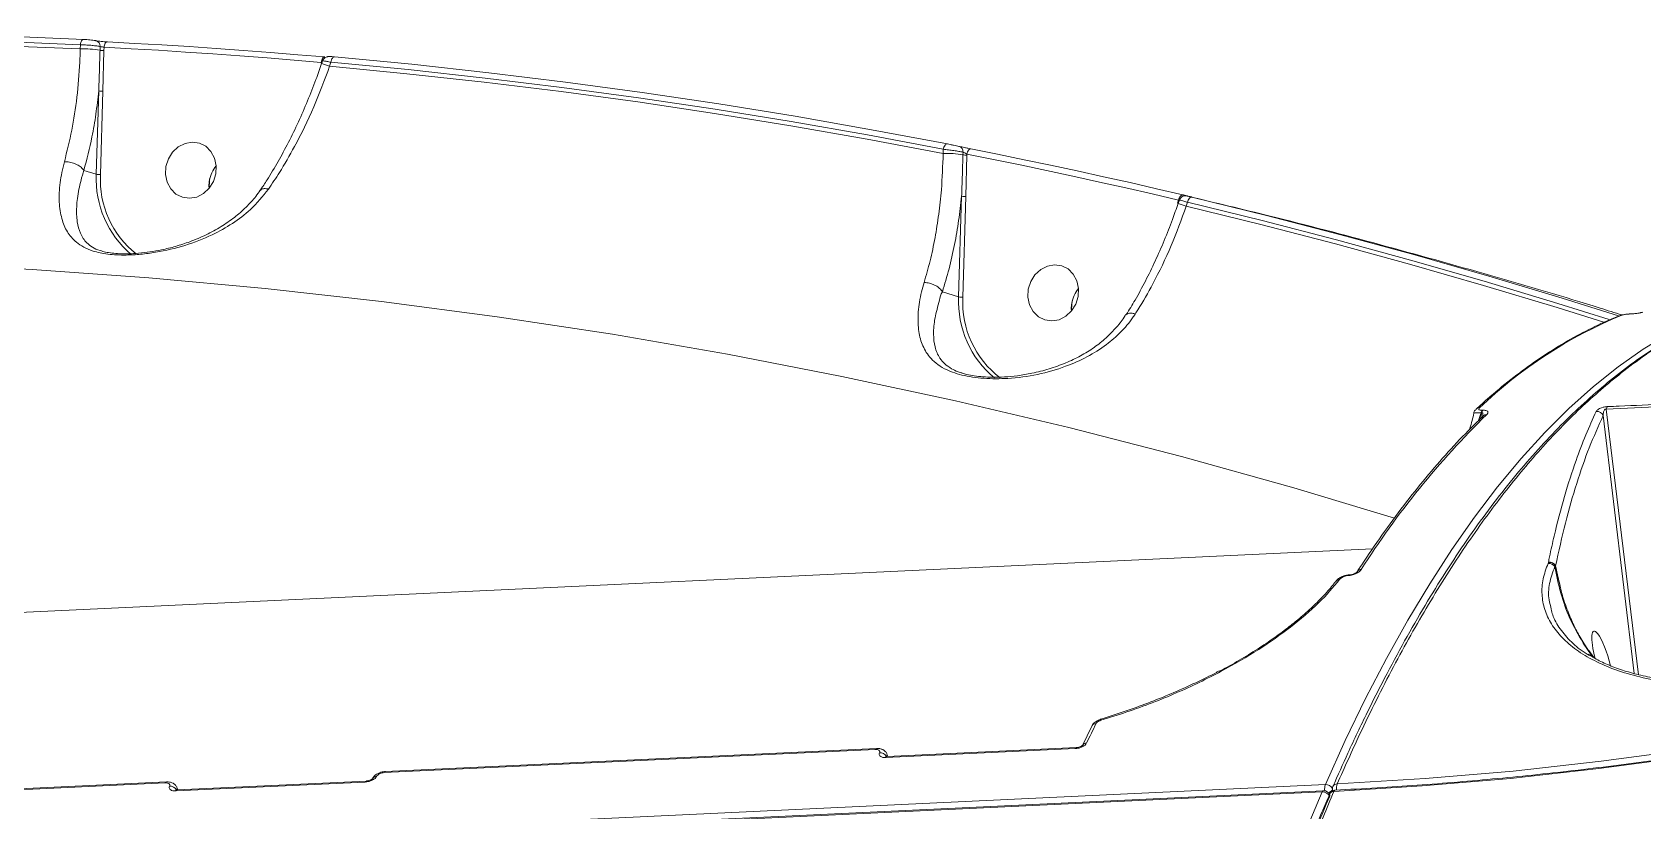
# Model space of a CAD drawing. Header units: millimetres. Extents: x -7151 to 6134, y -5040 to 5562.
# Drawn here: x -2003.1 to -1747.8, y 557.9 to 681.3 of the extents above; entities that cross this region are included whole.
import ezdxf

# ---------------------------------------------------------------- set-up
doc = ezdxf.new("R2010")
doc.units = ezdxf.units.MM
doc.layers.add('DIKOM_ОБЪЕКТ', color=7, linetype='Continuous')

msp = doc.modelspace()

# ---------------------------------------------------------------- linework, layer by layer
at = {"layer": 'DIKOM_ОБЪЕКТ', "color": 7, "linetype": 'Continuous', "lineweight": 15}
for p, q in [((-1995.505, 678.678), (-1995.485, 679.333)), ((-1992.372, 678.476), (-1992.354, 679.059)), ((-1991.745, 678.436), (-1991.9, 671.986)), ((-1991.73, 678.941), (-1991.745, 678.436)), ((-1957.094, 676.779), (-1957.229, 676.377)), ((-1957.336, 676.424), (-1957.293, 676.553)), ((-1957.229, 676.377), (-1957.228, 676.376)), ((-1955.755, 676.577), (-1955.969, 675.937)), ((-1992.966, 658.815), (-1992.57, 672.037)), ((-1991.9, 671.986), (-1992.296, 658.763)), ((-1858.7, 662.106), (-1858.68, 662.773)), ((-1855.567, 661.904), (-1855.555, 662.308)), ((-1854.94, 661.864), (-1855.099, 655.289)), ((-1854.937, 661.998), (-1854.94, 661.864)), ((-1994.924, 659.438), (-1992.966, 658.815)), ((-1975.03, 657.832), (-1975.093, 656.573)), ((-1856.246, 639.374), (-1855.769, 655.341)), ((-1855.099, 655.289), (-1855.577, 639.322)), ((-1821.536, 654.233), (-1821.374, 654.717)), ((-1821.244, 654.74), (-1821.429, 654.185)), ((-1821.429, 654.185), (-1821.428, 654.184)), ((-1819.96, 654.374), (-1820.17, 653.746)), ((-1858.828, 640.195), (-1856.246, 639.374)), ((-1838.311, 638.391), (-1838.374, 637.132)), ((-1749.726, 636.685), (-1749.763, 636.677)), ((-1749.732, 636.678), (-1749.763, 636.677)), ((-1773.427, 621.031), (-1773.812, 619.784)), ((-1773.508, 620.081), (-1773.313, 621.037)), ((-1773.313, 621.037), (-1773.427, 621.031)), ((-1773.264, 621.405), (-1773.15, 621.41)), ((-1749.134, 579.687), (-1754.068, 620.564)), ((-1743.513, 622.082), (-1753.565, 621.578)), ((-1753.565, 621.578), (-1748.486, 579.502)), ((-1790.627, 599.432), (-2118.216, 584.025)), ((-1794.392, 595.22), (-1794.474, 595.216)), ((-1794.247, 595.327), (-1794.328, 595.323)), ((-1762.799, 597.142), (-1762.752, 597.297)), ((-1762.752, 597.297), (-1762.748, 597.318)), ((-1761.602, 596.686), (-1761.738, 596.623)), ((-1761.605, 596.712), (-1761.602, 596.686)), ((-1761.605, 596.712), (-1760.849, 593.287)), ((-1796.494, 594.251), (-1796.469, 594.287)), ((-1756.564, 583.484), (-1757.244, 584.516)), ((-1756.394, 583.36), (-1757.06, 584.392)), ((-1755.682, 582.286), (-1756.564, 583.484)), ((-1755.543, 582.199), (-1756.363, 583.359)), ((-1814.89, 580.046), (-1814.87, 580.062)), ((-1835.134, 571.363), (-1836.628, 568.274)), ((-1869.455, 567.642), (-1947.311, 563.98)), ((-1869.277, 567.808), (-1947.134, 564.146)), ((-1837.753, 567.775), (-1867.771, 566.363)), ((-1837.574, 567.944), (-1867.591, 566.532)), ((-1867.494, 566.537), (-1867.57, 566.8)), ((-2252.117, 540.743), (-1798.11, 562.095)), ((-1982.018, 562.348), (-2059.875, 558.686)), ((-1981.841, 562.514), (-2059.698, 558.852)), ((-1950.317, 562.481), (-1980.334, 561.069)), ((-1950.138, 562.65), (-1980.155, 561.238)), ((-1798.621, 560.923), (-2252.627, 539.57)), ((-1798.432, 561.113), (-2252.439, 539.761)), ((-1980.057, 561.243), (-1980.134, 561.506)), ((-1797.435, 560.581), (-1797.427, 560.601))]:
    msp.add_line(p, q, dxfattribs=at)
at = {"layer": 'DIKOM_ОБЪЕКТ', "color": 7, "linetype": 'Continuous', "lineweight": 15, "flags": 128}
for points in [[(-2094.013, 678.474), (-2081.671, 679.045), (-2069.335, 679.459), (-2057.004, 679.718), (-2044.682, 679.822), (-2032.369, 679.769), (-2020.067, 679.561), (-2007.779, 679.197), (-1995.505, 678.678)], [(-1995.485, 679.333), (-2007.734, 679.851), (-2019.998, 680.214), (-2032.274, 680.422), (-2044.561, 680.475), (-2056.858, 680.373), (-2069.163, 680.116), (-2081.475, 679.704), (-2093.791, 679.138)], [(-2093.344, 679.99), (-2081.017, 680.557), (-2068.695, 680.969), (-2056.38, 681.227), (-2044.073, 681.329), (-2031.775, 681.275), (-2019.489, 681.067), (-2007.216, 680.704), (-1994.956, 680.185)], [(-1995.485, 679.333), (-1995.458, 679.518), (-1995.415, 679.692), (-1995.358, 679.847), (-1995.291, 679.979), (-1995.214, 680.081), (-1995.13, 680.151), (-1995.043, 680.187), (-1994.956, 680.185)], [(-1991.73, 678.941), (-1991.702, 679.127), (-1991.659, 679.301), (-1991.601, 679.457), (-1991.533, 679.588), (-1991.455, 679.691), (-1991.371, 679.76), (-1991.283, 679.795), (-1991.197, 679.793)], [(-1991.197, 679.793), (-1986.88, 679.561), (-1982.566, 679.311), (-1978.254, 679.041), (-1973.945, 678.752), (-1969.637, 678.443), (-1965.333, 678.115), (-1961.03, 677.769), (-1956.73, 677.403)], [(-1957.293, 676.553), (-1961.589, 676.918), (-1965.888, 677.265), (-1970.189, 677.592), (-1974.493, 677.9), (-1978.799, 678.189), (-1983.107, 678.459), (-1987.418, 678.71), (-1991.73, 678.941)], [(-1957.293, 676.553), (-1957.259, 676.738), (-1957.211, 676.912), (-1957.149, 677.068), (-1957.075, 677.199), (-1956.994, 677.301), (-1956.907, 677.371), (-1956.818, 677.405), (-1956.73, 677.403)], [(-1955.755, 676.577), (-1955.721, 676.762), (-1955.673, 676.935), (-1955.611, 677.09), (-1955.538, 677.221), (-1955.456, 677.323), (-1955.37, 677.393), (-1955.281, 677.428), (-1955.194, 677.427)], [(-1955.194, 677.427), (-1942.957, 676.245), (-1930.744, 674.906), (-1918.556, 673.412), (-1906.394, 671.762), (-1894.259, 669.957), (-1882.154, 667.997), (-1870.08, 665.882), (-1858.038, 663.612)], [(-1957.336, 676.424), (-1957.266, 676.4), (-1957.225, 676.386)], [(-1955.969, 675.937), (-1943.718, 674.755), (-1931.491, 673.415), (-1919.288, 671.92), (-1907.112, 670.269), (-1894.963, 668.461), (-1882.844, 666.498), (-1870.756, 664.379), (-1858.7, 662.106)], [(-1858.68, 662.773), (-1870.712, 665.041), (-1882.776, 667.154), (-1894.871, 669.113), (-1906.996, 670.916), (-1919.148, 672.565), (-1931.326, 674.058), (-1943.53, 675.395), (-1955.755, 676.577)], [(-1974.017, 658.899), (-1973.954, 660.167), (-1974.216, 661.378), (-1974.783, 662.433), (-1975.608, 663.248), (-1976.624, 663.756), (-1977.749, 663.916), (-1978.892, 663.715), (-1979.96, 663.169), (-1980.867, 662.323), (-1981.539, 661.246), (-1981.922, 660.023), (-1981.984, 658.756), (-1981.722, 657.545), (-1981.155, 656.49), (-1980.33, 655.675), (-1979.314, 655.167), (-1978.189, 655.007), (-1977.046, 655.208), (-1975.978, 655.753), (-1975.071, 656.599), (-1974.4, 657.677), (-1974.017, 658.899)], [(-1858.68, 662.773), (-1858.631, 662.956), (-1858.568, 663.127), (-1858.492, 663.28), (-1858.407, 663.409), (-1858.315, 663.51), (-1858.222, 663.579), (-1858.128, 663.614), (-1858.038, 663.612)], [(-1854.937, 661.998), (-1854.887, 662.181), (-1854.823, 662.353), (-1854.746, 662.506), (-1854.661, 662.636), (-1854.568, 662.736), (-1854.474, 662.805), (-1854.38, 662.838), (-1854.29, 662.836)], [(-1821.374, 654.717), (-1825.553, 655.693), (-1829.738, 656.65), (-1833.926, 657.589), (-1838.12, 658.509), (-1842.317, 659.409), (-1846.519, 660.291), (-1850.726, 661.154), (-1854.937, 661.998)], [(-1854.29, 662.836), (-1850.075, 661.991), (-1845.865, 661.128), (-1841.66, 660.245), (-1837.459, 659.344), (-1833.262, 658.423), (-1829.07, 657.484), (-1824.883, 656.526), (-1820.7, 655.549)], [(-1821.536, 654.233), (-1821.466, 654.209), (-1821.426, 654.195)], [(-1821.374, 654.717), (-1821.319, 654.899), (-1821.25, 655.069), (-1821.169, 655.222), (-1821.079, 655.35), (-1820.983, 655.45), (-1820.886, 655.518), (-1820.79, 655.551), (-1820.7, 655.549)], [(-1820.17, 653.746), (-1808.324, 650.836), (-1796.518, 647.773), (-1784.754, 644.559), (-1773.035, 641.194), (-1761.36, 637.679), (-1753.974, 635.369)], [(-1819.96, 654.374), (-1819.905, 654.555), (-1819.835, 654.725), (-1819.754, 654.877), (-1819.664, 655.005), (-1819.569, 655.105), (-1819.472, 655.173), (-1819.376, 655.207), (-1819.286, 655.206)], [(-1753.139, 635.797), (-1761.27, 638.341), (-1772.921, 641.849), (-1784.617, 645.206), (-1796.357, 648.413), (-1808.138, 651.469), (-1819.96, 654.374)], [(-1819.286, 655.206), (-1807.454, 652.298), (-1795.663, 649.24), (-1783.914, 646.03), (-1772.208, 642.67), (-1760.547, 639.16), (-1751.623, 636.363)], [(-1509.353, 649.274), (-1522.183, 641.896), (-1535.154, 634.812), (-1548.258, 628.027), (-1561.487, 621.545), (-1574.831, 615.369), (-1588.281, 609.506), (-1601.83, 603.957), (-1615.468, 598.727), (-1629.186, 593.819), (-1642.975, 589.237), (-1656.826, 584.983), (-1670.73, 581.06), (-1684.679, 577.472), (-1698.661, 574.219), (-1712.67, 571.304), (-1726.695, 568.73), (-1740.727, 566.497), (-1754.758, 564.608), (-1768.777, 563.063), (-1782.776, 561.864), (-1796.745, 561.012)], [(-1796.235, 562.184), (-1782.307, 563.034), (-1768.351, 564.23), (-1754.374, 565.77), (-1740.385, 567.653), (-1726.395, 569.879), (-1712.412, 572.446), (-1698.446, 575.352), (-1684.505, 578.595), (-1670.599, 582.173), (-1656.736, 586.084), (-1642.927, 590.325), (-1629.179, 594.893), (-1615.502, 599.786), (-1601.906, 605), (-1588.398, 610.532), (-1574.987, 616.378), (-1561.684, 622.535), (-1548.495, 628.998), (-1535.43, 635.763), (-1522.498, 642.825), (-1509.707, 650.181)], [(-1787.172, 604.324), (-1803.12, 609.105), (-1820.89, 614.063), (-1838.761, 618.663), (-1856.726, 622.903), (-1874.779, 626.781), (-1892.915, 630.297), (-1911.129, 633.449), (-1929.413, 636.237), (-1947.763, 638.659), (-1966.173, 640.714), (-1984.636, 642.403), (-2003.147, 643.724), (-2021.7, 644.676), (-2033.894, 645.102)], [(-1837.297, 639.458), (-1837.235, 640.726), (-1837.498, 641.937), (-1838.064, 642.992), (-1838.889, 643.807), (-1839.905, 644.315), (-1841.03, 644.474), (-1842.173, 644.274), (-1843.241, 643.728), (-1844.148, 642.882), (-1844.82, 641.805), (-1845.202, 640.582), (-1845.265, 639.315), (-1845.003, 638.104), (-1844.436, 637.049), (-1843.611, 636.234), (-1842.595, 635.726), (-1841.47, 635.566), (-1840.327, 635.767), (-1839.259, 636.312), (-1838.353, 637.158), (-1837.68, 638.236), (-1837.297, 639.458)], [(-1798.11, 562.095), (-1794.957, 569.054), (-1791.724, 575.72), (-1788.413, 582.088), (-1785.028, 588.151), (-1781.57, 593.906), (-1778.044, 599.347), (-1774.451, 604.469), (-1770.796, 609.269), (-1767.081, 613.742), (-1763.309, 617.884), (-1759.483, 621.692), (-1755.608, 625.164), (-1751.684, 628.294), (-1747.717, 631.083), (-1743.71, 633.526), (-1739.666, 635.621), (-1738.944, 635.957)], [(-1751.376, 636.427), (-1751.269, 636.461), (-1751.097, 636.487)], [(-1748.055, 636.893), (-1747.964, 636.922), (-1747.783, 636.95)], [(-1794.333, 595.322), (-1794.384, 595.306), (-1794.474, 595.216)], [(-1794.244, 595.327), (-1794.302, 595.31), (-1794.392, 595.22)], [(-1757.244, 584.516), (-1757.098, 584.415), (-1757.07, 584.375)], [(-1833.772, 572.383), (-1833.771, 572.386), (-1833.768, 572.388)], [(-1837.572, 567.944), (-1837.574, 567.944), (-1837.638, 567.923), (-1837.699, 567.866), (-1837.753, 567.775)], [(-1950.135, 562.65), (-1950.138, 562.65), (-1950.202, 562.629), (-1950.263, 562.572), (-1950.317, 562.481)], [(-1843.471, 335.503), (-1842.755, 347.171), (-1841.918, 358.733), (-1840.961, 370.179), (-1839.886, 381.5), (-1838.692, 392.686), (-1837.382, 403.728), (-1835.955, 414.615), (-1834.414, 425.341), (-1832.758, 435.894), (-1830.992, 446.266), (-1829.114, 456.449), (-1827.127, 466.434), (-1825.033, 476.212), (-1822.834, 485.776), (-1820.53, 495.117), (-1818.126, 504.227), (-1815.621, 513.099), (-1813.018, 521.725), (-1810.32, 530.098), (-1807.529, 538.211), (-1804.647, 546.057), (-1801.677, 553.63), (-1798.621, 560.923)], [(-1798.432, 561.113), (-1798.44, 561.112), (-1798.505, 561.086), (-1798.567, 561.022), (-1798.621, 560.923)], [(-1796.745, 561.012), (-1796.691, 561.111), (-1796.63, 561.175), (-1796.565, 561.201), (-1796.558, 561.202)]]:
    msp.add_lwpolyline(points, dxfattribs=at)
at = {"layer": 'DIKOM_ОБЪЕКТ', "color": 7, "linetype": 'Continuous', "lineweight": 15}
for centre, radius, start, end in [((-1993.19, 679.158), 0.841, 353.20063, 82.26344), ((-1994.821, 664.888), 13.807, 79.78387, 92.8398), ((-1991.882, 681.194), 2.762, 259.78841, 272.84177), ((-1944.307, 711.437), 37.367, 249.7701, 251.81424), ((-1992.048, 674.432), 2.451, 257.69096, 273.44692), ((-1858.016, 648.316), 13.807, 79.78229, 92.84033), ((-1856.404, 662.407), 0.854, 353.33768, 73.70914), ((-1855.077, 664.621), 2.761, 259.78598, 272.84421), ((-1977.245, 658.087), 15.737, 177.3482, 229.61388), ((-1992.443, 661.213), 2.454, 257.69854, 273.43934), ((-1970.096, 656.958), 5.012, 140.31548, 184.40763), ((-1970.12, 656.972), 4.985, 140.26403, 170.06548), ((-1977.407, 657.914), 14.913, 176.73555, 231.86892), ((-1855.246, 657.738), 2.453, 257.69743, 273.44046), ((-1808.123, 690.341), 38.527, 249.79691, 251.77877), ((-1840.555, 638.641), 15.709, 177.32304, 230.47108), ((-1855.724, 641.771), 2.453, 257.69647, 273.44141), ((-1840.715, 638.467), 14.886, 176.707, 233.11256), ((-1833.331, 637.503), 5.057, 140.52764, 184.2093), ((-1833.297, 637.483), 5.096, 140.59798, 169.73153), ((-1723.152, 568.834), 73.198, 112.44363, 133.623), ((-1676.714, 522.839), 136.981, 134.38599, 147.63162), ((-1773.62, 620.979), 0.843, 92.13571, 132.69767), ((-1772.697, 620.936), 0.736, 140.41771, 172.5357), ((-1772.586, 620.943), 0.733, 140.33635, 172.61705), ((-1772.499, 619.888), 0.844, 92.14446, 133.33936), ((-1755.041, 620.195), 1.041, 20.81091, 96.04452), ((-1752.822, 621.466), 0.751, 136.23156, 171.41214), ((-1792.402, 595.38), 0.793, 90.69948, 146.54198), ((-1762.682, 596.037), 1.111, 31.85234, 96.05221), ((-1762.562, 596.267), 1.047, 23.54862, 100.41716), ((-1762.567, 596.278), 1.056, 24.3242, 99.83814), ((-1795.878, 593.813), 0.757, 89.16435, 141.26522), ((-1803.748, 586.551), 0.494, 76.51795, 129.08366), ((-1814.75, 579.833), 0.258, 54.50082, 117.66613), ((-1833.939, 572.221), 0.239, 11.68838, 44.24107), ((-1594.084, 453.564), 267.862, 153.81581, 154.54886), ((-1834.459, 570.99), 0.771, 89.93342, 151.05597), ((-1869.221, 567.57), 0.245, 104.29751, 162.98374), ((-1868.736, 565.929), 1.204, 30.39231, 92.18748), ((-1835.953, 567.907), 0.769, 89.82979, 151.47652), ((-1867.536, 566.294), 0.245, 103.13316, 163.51533), ((-1981.785, 562.277), 0.244, 104.29685, 163.14186), ((-1981.299, 560.637), 1.202, 30.34698, 92.21157), ((-1948.517, 562.614), 0.768, 89.79904, 151.62831), ((-1947.08, 563.91), 0.242, 102.91722, 163.22339), ((-1796.073, 561.395), 2.154, 161.03927, 187.92426), ((-1798.052, 560.889), 1.207, 28.86075, 92.7569), ((-1796, 561.372), 1, 156.3421, 196.17488), ((-1796.253, 561.445), 0.739, 88.59904, 154.6354), ((-1794.216, 561.492), 2.134, 161.06675, 187.48209), ((-1980.099, 561), 0.245, 103.13316, 163.51533), ((-1435.085, 404.872), 394.233, 156.80299, 162.85543), ((-1798.553, 559.743), 1.182, 20.56941, 93.26509), ((-1798.385, 560.114), 1, 16.1749, 92.69268), ((-1798.011, 562.042), 1.302, 286.08723, 321.63377), ((-1797.744, 560.305), 0.331, 333.70586, 15.37223), ((-1796.509, 560.203), 1, 107.07244, 156.57321), ((-1796.763, 560.271), 0.741, 88.60854, 153.58982), ((-1796.509, 560.203), 1, 92.78769, 107.07244)]:
    msp.add_arc(centre, radius, start, end, dxfattribs=at)
for start_param, end_param in [(2.6487162, 4.6201523), (1.2720756, 2.6487162)]:
    msp.add_ellipse((-1754.228, 581.954), major_axis=(1.327, -4.436), ratio=0.2203249, start_param=start_param, end_param=end_param, dxfattribs=at)
for points, knots in [([(-1992.354, 679.059), (-1992.382, 679.064), (-1992.577, 679.103), (-1993.043, 679.173), (-1993.833, 679.255), (-1994.694, 679.314), (-1995.222, 679.327), (-1995.485, 679.333)], [0, 0, 0, 0, 0.0388523, 0.278407, 0.5186697, 0.7594472, 1, 1, 1, 1]), ([(-1994.956, 680.185), (-1994.798, 680.176), (-1994.482, 680.158), (-1993.965, 680.112), (-1993.49, 680.058), (-1993.21, 680.016), (-1993.093, 679.995), (-1993.076, 679.992)], [0, 0, 0, 0, 0.2406671, 0.4813983, 0.7216508, 0.9612206, 1, 1, 1, 1]), ([(-1993.076, 679.992), (-1993.06, 679.989), (-1992.942, 679.967), (-1992.663, 679.925), (-1992.188, 679.869), (-1991.671, 679.821), (-1991.355, 679.802), (-1991.197, 679.793)], [0, 0, 0, 0, 0.03860508, 0.27806643, 0.51840099, 0.75923196, 1, 1, 1, 1]), ([(-1998.026, 660.803), (-1997.608, 662.445), (-1996.787, 665.668), (-1995.987, 671.021), (-1995.612, 675.389), (-1995.527, 677.987), (-1995.505, 678.678)], [0, 0, 0, 0, 0.3028877, 0.5944625, 0.8920298, 1, 1, 1, 1]), ([(-1992.57, 672.037), (-1992.558, 672.366), (-1992.494, 674.009), (-1992.44, 676.154), (-1992.387, 677.974), (-1992.372, 678.476)], [0, 0, 0, 0, 0.15331084, 0.76658303, 1, 1, 1, 1]), ([(-1991.73, 678.941), (-1991.783, 678.953), (-1991.886, 678.977), (-1992.058, 679.012), (-1992.216, 679.04), (-1992.311, 679.054), (-1992.349, 679.058), (-1992.354, 679.059)], [0, 0, 0, 0, 0.2443947, 0.4857333, 0.7247793, 0.961938, 1, 1, 1, 1]), ([(-1955.755, 676.577), (-1955.81, 676.587), (-1956.106, 676.642), (-1956.577, 676.723), (-1956.966, 676.779), (-1957.129, 676.795), (-1957.091, 676.778), (-1957.089, 676.777)], [0, 0, 0, 0, 0.0707781, 0.3802904, 0.6847391, 0.9877108, 1, 1, 1, 1]), ([(-1955.296, 677.436), (-1955.401, 677.446), (-1955.71, 677.473), (-1955.977, 677.481), (-1956.205, 677.474), (-1956.418, 677.434), (-1956.643, 677.345), (-1956.871, 677.168), (-1957.037, 676.965), (-1957.071, 676.814), (-1957.08, 676.774)], [0, 0, 0, 0, 0.1382645, 0.40311073, 0.53182125, 0.61293037, 0.70694429, 0.81954103, 0.95247934, 1, 1, 1, 1]), ([(-1957.26, 676.387), (-1957.546, 675.54), (-1958.226, 673.531), (-1959.454, 670.423), (-1960.907, 667.086), (-1962.473, 663.864), (-1964.133, 660.8), (-1965.634, 658.26), (-1966.604, 656.83), (-1966.97, 656.291)], [0, 0, 0, 0, 0.1152943, 0.2734864, 0.4321234, 0.5906061, 0.7484385, 0.9052084, 1, 1, 1, 1]), ([(-1955.969, 675.937), (-1956.777, 673.766), (-1958.415, 669.361), (-1961.184, 663.743), (-1963.65, 659.456), (-1965.082, 657.323), (-1965.666, 656.453)], [0, 0, 0, 0, 0.3072568, 0.623312, 0.8463526, 1, 1, 1, 1]), ([(-1957.153, 676.602), (-1957.185, 676.59), (-1957.228, 676.573), (-1957.279, 676.557), (-1957.293, 676.553)], [0, 0, 0, 0, 0.7390078, 1, 1, 1, 1]), ([(-1992.57, 672.037), (-1992.713, 670.799), (-1993, 668.31), (-1993.733, 664.022), (-1994.471, 661.179), (-1994.924, 659.438)], [0, 0, 0, 0, 0.2774679, 0.5572954, 1, 1, 1, 1]), ([(-1861.727, 641.673), (-1861.399, 642.793), (-1860.738, 645.043), (-1859.973, 648.681), (-1859.378, 652.457), (-1858.89, 656.893), (-1858.77, 660.174), (-1858.7, 662.106)], [0, 0, 0, 0, 0.1872894, 0.3765493, 0.5570061, 0.739196, 1, 1, 1, 1]), ([(-1855.555, 662.308), (-1855.575, 662.312), (-1855.761, 662.354), (-1856.215, 662.441), (-1857.008, 662.567), (-1857.88, 662.687), (-1858.414, 662.745), (-1858.68, 662.773)], [0, 0, 0, 0, 0.0286411, 0.2671373, 0.5101158, 0.7556407, 1, 1, 1, 1]), ([(-1858.038, 663.612), (-1857.879, 663.581), (-1857.56, 663.518), (-1857.037, 663.412), (-1856.561, 663.313), (-1856.288, 663.255), (-1856.176, 663.23), (-1856.164, 663.227)], [0, 0, 0, 0, 0.2458333, 0.4918179, 0.7342998, 0.9715659, 1, 1, 1, 1]), ([(-1856.164, 663.227), (-1856.152, 663.224), (-1856.04, 663.199), (-1855.768, 663.14), (-1855.292, 663.04), (-1854.768, 662.932), (-1854.449, 662.868), (-1854.29, 662.836)], [0, 0, 0, 0, 0.0279142, 0.265013, 0.5077014, 0.7539197, 1, 1, 1, 1]), ([(-1855.769, 655.341), (-1855.756, 655.67), (-1855.693, 657.312), (-1855.638, 659.499), (-1855.583, 661.361), (-1855.567, 661.904)], [0, 0, 0, 0, 0.1504282, 0.7521254, 1, 1, 1, 1]), ([(-1854.937, 661.998), (-1854.988, 662.032), (-1855.09, 662.099), (-1855.262, 662.194), (-1855.413, 662.264), (-1855.503, 662.294), (-1855.542, 662.305), (-1855.551, 662.307), (-1855.555, 662.308)], [0, 0, 0, 0, 0.2630325, 0.5157187, 0.7522064, 0.9412095, 0.9741773, 1, 1, 1, 1]), ([(-1965.666, 656.453), (-1966.57, 655.335), (-1968.217, 653.301), (-1971.338, 650.973), (-1974.794, 649.028), (-1978.851, 647.453), (-1982.737, 646.525), (-1985.908, 646.112), (-1988.524, 645.964), (-1991.211, 646.099), (-1993.416, 646.574), (-1995, 647.241), (-1996.425, 648.201), (-1997.643, 649.641), (-1998.514, 651.744), (-1998.908, 654.334), (-1998.827, 657.343), (-1998.288, 659.67), (-1998.026, 660.803)], [0, 0, 0, 0, 0.0785511, 0.1430562, 0.2076024, 0.2872168, 0.3665519, 0.4057505, 0.4448483, 0.4974451, 0.5496895, 0.592269, 0.6349364, 0.7072961, 0.7797291, 0.854484, 0.9291418, 1, 1, 1, 1]), ([(-1994.927, 659.44), (-1995.059, 659.604), (-1995.324, 659.931), (-1995.995, 660.351), (-1996.78, 660.658), (-1997.44, 660.782), (-1997.846, 660.805), (-1997.984, 660.804), (-1998.026, 660.803)], [0, 0, 0, 0, 0.2204939, 0.4409874, 0.6614839, 0.882012, 0.9636119, 1, 1, 1, 1]), ([(-1994.927, 659.44), (-1994.927, 659.44), (-1995.28, 658.38), (-1995.798, 656.314), (-1996.145, 653.581), (-1996.056, 651.274), (-1995.539, 649.387), (-1994.733, 648.103), (-1993.579, 647.266), (-1992.909, 646.843), (-1992.336, 646.719), (-1992.326, 646.716)], [0, 0, 0, 0, 0.0000713, 0.1584118, 0.3241641, 0.4946308, 0.6536398, 0.8161362, 0.9062412, 0.998331, 1, 1, 1, 1]), ([(-1994.924, 659.438), (-1994.925, 659.438), (-1994.926, 659.439), (-1994.927, 659.44), (-1994.927, 659.44)], [0, 0, 0, 0, 0.68293826, 1, 1, 1, 1]), ([(-1966.982, 656.299), (-1967.207, 655.962), (-1967.85, 654.997), (-1969.218, 653.545), (-1971.054, 651.935), (-1973.179, 650.47), (-1975.544, 649.181), (-1977.966, 648.147), (-1980.339, 647.372), (-1982.461, 646.845), (-1984.426, 646.491), (-1986.203, 646.287), (-1987.832, 646.196), (-1989.257, 646.206), (-1990.503, 646.303), (-1991.528, 646.473), (-1992.064, 646.633), (-1992.326, 646.712)], [0, 0, 0, 0, 0.0447857, 0.1282411, 0.2153298, 0.3057596, 0.3989582, 0.4939257, 0.5728001, 0.6459266, 0.7060697, 0.7636305, 0.8166091, 0.8647453, 0.9086433, 0.9551979, 1, 1, 1, 1]), ([(-1966.923, 656.26), (-1966.906, 656.299), (-1966.836, 656.454), (-1966.477, 656.555), (-1966.062, 656.541), (-1965.775, 656.481), (-1965.703, 656.462), (-1965.666, 656.453)], [0, 0, 0, 0, 0.1263142, 0.5033394, 0.8803294, 0.936611, 1, 1, 1, 1]), ([(-1855.769, 655.341), (-1855.916, 654.041), (-1856.212, 651.429), (-1856.883, 647.582), (-1857.729, 643.776), (-1858.46, 641.393), (-1858.828, 640.195)], [0, 0, 0, 0, 0.2380416, 0.4781595, 0.7377123, 1, 1, 1, 1]), ([(-1821.464, 654.197), (-1821.75, 653.351), (-1822.424, 651.364), (-1823.64, 648.301), (-1825.074, 645.027), (-1826.624, 641.874), (-1828.156, 639.035), (-1829.205, 637.339), (-1829.674, 636.58)], [0, 0, 0, 0, 0.1333906, 0.3132953, 0.4938537, 0.6743991, 0.8542839, 1, 1, 1, 1]), ([(-1820.17, 653.746), (-1820.935, 651.648), (-1822.486, 647.392), (-1825.141, 641.914), (-1827.138, 638.417), (-1828.101, 636.89), (-1828.245, 636.661)], [0, 0, 0, 0, 0.3435012, 0.6969403, 0.9545318, 1, 1, 1, 1]), ([(-1821.253, 654.711), (-1821.283, 654.713), (-1821.32, 654.714), (-1821.365, 654.716), (-1821.374, 654.717)], [0, 0, 0, 0, 0.8012178, 1, 1, 1, 1]), ([(-1819.96, 654.374), (-1820.002, 654.385), (-1820.278, 654.462), (-1820.735, 654.59), (-1821.119, 654.701), (-1821.285, 654.749), (-1821.239, 654.738), (-1821.237, 654.738)], [0, 0, 0, 0, 0.0545412, 0.3645494, 0.6738513, 0.9833093, 1, 1, 1, 1]), ([(-1819.993, 655.38), (-1820.005, 655.383), (-1820.049, 655.393), (-1820.066, 655.397), (-1820.107, 655.405), (-1820.138, 655.41), (-1820.224, 655.423), (-1820.379, 655.426), (-1820.608, 655.384), (-1820.868, 655.262), (-1821.112, 655.043), (-1821.197, 654.837), (-1821.238, 654.738)], [0, 0, 0, 0, 0.05006256, 0.18182155, 0.21208857, 0.23394903, 0.26302593, 0.36477382, 0.48180661, 0.64015034, 0.82759345, 1, 1, 1, 1]), ([(-1820.7, 655.549), (-1820.674, 655.543), (-1820.506, 655.503), (-1820.231, 655.438), (-1819.984, 655.379), (-1819.883, 655.355), (-1819.956, 655.372), (-1819.992, 655.38)], [0, 0, 0, 0, 0.0425821, 0.2824431, 0.5216349, 0.7607966, 1, 1, 1, 1]), ([(-1819.992, 655.38), (-1820.033, 655.389), (-1820.102, 655.404), (-1820.033, 655.387), (-1820.005, 655.38)], [0, 0, 0, 0, 0.5954629, 1, 1, 1, 1]), ([(-1819.943, 655.369), (-1819.943, 655.369), (-1819.943, 655.369), (-1819.958, 655.372), (-1819.994, 655.38), (-1820.009, 655.384)], [0, 0, 0, 0, 0.1082683, 0.6357437, 1, 1, 1, 1]), ([(-1820.005, 655.38), (-1819.997, 655.378), (-1819.965, 655.369), (-1819.746, 655.316), (-1819.48, 655.252), (-1819.311, 655.212), (-1819.286, 655.206)], [0, 0, 0, 0, 0.1282565, 0.5282687, 0.9292452, 1, 1, 1, 1]), ([(-1751.1, 636.511), (-1752.248, 636.876), (-1759.149, 639.07), (-1771.892, 642.802), (-1789.332, 647.676), (-1805.352, 651.864), (-1815.587, 654.301), (-1819.95, 655.34)], [0, 0, 0, 0, 0.0506348, 0.3042865, 0.557928, 0.8115758, 1, 1, 1, 1]), ([(-1509.378, 649.402), (-1511.418, 648.208), (-1517.335, 644.744), (-1527.224, 639.193), (-1539.076, 632.834), (-1551.038, 626.727), (-1563.1, 620.871), (-1575.258, 615.271), (-1587.504, 609.929), (-1599.832, 604.848), (-1612.234, 600.031), (-1624.705, 595.481), (-1637.237, 591.2), (-1649.824, 587.191), (-1662.458, 583.455), (-1675.133, 579.995), (-1687.842, 576.812), (-1700.578, 573.909), (-1713.334, 571.286), (-1726.103, 568.946), (-1738.878, 566.889), (-1751.653, 565.117), (-1764.42, 563.63), (-1777.171, 562.433), (-1787.884, 561.655), (-1794.338, 561.318), (-1796.558, 561.202)], [0, 0, 0, 0, 0.0228192, 0.0662018, 0.1095847, 0.1529683, 0.1963509, 0.2397345, 0.2831179, 0.3265012, 0.3698844, 0.4132679, 0.4566518, 0.5000345, 0.5434189, 0.5868023, 0.6301858, 0.6735702, 0.7169543, 0.7603379, 0.8037216, 0.8471066, 0.8904919, 0.9338756, 0.9772616, 1, 1, 1, 1]), ([(-1828.245, 636.661), (-1828.383, 636.453), (-1829.063, 635.428), (-1830.517, 633.734), (-1832.936, 631.643), (-1835.855, 629.812), (-1839.509, 628.188), (-1843.705, 626.991), (-1848.113, 626.392), (-1851.645, 626.385), (-1854.074, 626.646), (-1855.767, 626.973), (-1857.252, 627.427), (-1858.655, 628.045), (-1859.883, 628.853), (-1861.134, 630.098), (-1862.119, 631.823), (-1862.682, 634.187), (-1862.732, 636.961), (-1862.342, 639.533), (-1861.87, 641.178), (-1861.727, 641.673)], [0, 0, 0, 0, 0.0134546, 0.0663218, 0.1192345, 0.1832735, 0.2473523, 0.3264817, 0.4053672, 0.4678563, 0.499094, 0.5303046, 0.5614441, 0.5926223, 0.6345138, 0.676489, 0.7480849, 0.8197598, 0.8939591, 0.9680648, 1, 1, 1, 1]), ([(-1858.831, 640.198), (-1858.959, 640.374), (-1859.216, 640.726), (-1859.877, 641.181), (-1860.654, 641.513), (-1861.25, 641.636), (-1861.6, 641.667), (-1861.683, 641.671), (-1861.727, 641.673)], [0, 0, 0, 0, 0.2316124, 0.4632185, 0.6948329, 0.9265021, 0.961007, 1, 1, 1, 1]), ([(-1858.831, 640.198), (-1858.831, 640.197), (-1859.078, 639.766), (-1859.418, 638.253), (-1860.102, 635.961), (-1860.288, 633.489), (-1860.069, 631.38), (-1859.44, 629.865), (-1858.507, 628.755), (-1857.531, 628.058), (-1856.566, 627.576), (-1855.913, 627.385), (-1855.687, 627.319)], [0, 0, 0, 0, 0.0000924, 0.0715932, 0.2365255, 0.4059943, 0.5635628, 0.7245537, 0.8132797, 0.9039695, 0.9667326, 1, 1, 1, 1]), ([(-1858.828, 640.195), (-1858.828, 640.195), (-1858.83, 640.196), (-1858.831, 640.197), (-1858.831, 640.198)], [0, 0, 0, 0, 0.6331247, 1, 1, 1, 1]), ([(-1829.731, 636.62), (-1829.772, 636.548), (-1830.176, 635.82), (-1831.216, 634.55), (-1832.849, 632.843), (-1834.767, 631.316), (-1836.917, 630.003), (-1839.299, 628.864), (-1841.878, 627.934), (-1844.449, 627.275), (-1846.822, 626.879), (-1848.89, 626.683), (-1850.73, 626.632), (-1852.354, 626.696), (-1853.761, 626.856), (-1854.889, 627.065), (-1855.451, 627.242), (-1855.688, 627.316)], [0, 0, 0, 0, 0.0089205, 0.08989771, 0.17386194, 0.25977097, 0.34719913, 0.43664809, 0.53145479, 0.62477855, 0.70030226, 0.76670226, 0.8249314, 0.87670286, 0.92397261, 0.9679313, 1, 1, 1, 1]), ([(-1829.621, 636.558), (-1829.606, 636.595), (-1829.545, 636.738), (-1829.197, 636.823), (-1828.746, 636.794), (-1828.406, 636.711), (-1828.283, 636.673), (-1828.245, 636.661)], [0, 0, 0, 0, 0.1218809, 0.4681502, 0.8144866, 0.9427691, 1, 1, 1, 1]), ([(-1737.171, 636.062), (-1737.638, 635.859), (-1739.398, 635.096), (-1742.424, 633.447), (-1746.251, 631.115), (-1750.054, 628.442), (-1753.828, 625.464), (-1757.553, 622.184), (-1761.218, 618.615), (-1764.818, 614.761), (-1768.356, 610.62), (-1771.833, 606.194), (-1775.251, 601.48), (-1778.61, 596.479), (-1781.91, 591.188), (-1785.154, 585.607), (-1788.343, 579.735), (-1791.473, 573.561), (-1794.338, 567.583), (-1796.122, 563.542), (-1796.91, 561.757)], [0, 0, 0, 0, 0.02087877, 0.07872215, 0.13686393, 0.19536578, 0.25416268, 0.31285201, 0.37124889, 0.42943837, 0.48747831, 0.5454294, 0.60335021, 0.66130116, 0.71932516, 0.77748704, 0.83584849, 0.89447586, 0.95339322, 1, 1, 1, 1]), ([(-1736.841, 636.023), (-1738.894, 635.064), (-1743.608, 632.861), (-1750.414, 628.109), (-1757.289, 622.266), (-1763.63, 615.789), (-1769.841, 608.377), (-1775.902, 600.025), (-1781.747, 590.832), (-1787.35, 580.843), (-1792.159, 571.281), (-1795.055, 564.816), (-1796.235, 562.184)], [0, 0, 0, 0, 0.0933316, 0.2143691, 0.3167372, 0.4192243, 0.5217123, 0.625171, 0.7286292, 0.8294833, 0.9305653, 1, 1, 1, 1]), ([(-1751.376, 636.427), (-1752.064, 636.147), (-1754.052, 635.339), (-1757.314, 633.761), (-1761.152, 631.596), (-1764.953, 629.116), (-1768.717, 626.325), (-1771.79, 623.78), (-1773.603, 622.133), (-1774.189, 621.601)], [0, 0, 0, 0, 0.0879948, 0.2541379, 0.4204295, 0.5869222, 0.753606, 0.9204493, 1, 1, 1, 1]), ([(-1749.726, 636.684), (-1749.75, 636.683), (-1749.914, 636.677), (-1750.256, 636.648), (-1750.71, 636.59), (-1751.073, 636.528), (-1751.283, 636.457), (-1751.378, 636.425)], [0, 0, 0, 0, 0.03990753, 0.27750557, 0.51470934, 0.7813939, 1, 1, 1, 1]), ([(-1749.763, 636.677), (-1749.868, 636.67), (-1750.08, 636.658), (-1750.412, 636.623), (-1750.716, 636.579), (-1750.96, 636.532), (-1751.053, 636.501), (-1751.097, 636.487)], [0, 0, 0, 0, 0.1950487, 0.3901363, 0.5931866, 0.8109166, 1, 1, 1, 1]), ([(-1748.046, 636.896), (-1748.046, 636.896), (-1748.035, 636.899), (-1748.075, 636.888), (-1748.163, 636.865), (-1748.386, 636.821), (-1748.746, 636.767), (-1749.197, 636.718), (-1749.619, 636.688), (-1749.838, 636.681), (-1749.934, 636.678)], [0, 0, 0, 0, 0.0009906, 0.0694076, 0.1679214, 0.3114188, 0.4929895, 0.6909801, 0.864623, 1, 1, 1, 1]), ([(-1747.783, 636.95), (-1747.846, 636.93), (-1747.981, 636.887), (-1748.335, 636.82), (-1748.777, 636.757), (-1749.264, 636.706), (-1749.576, 636.687), (-1749.732, 636.678)], [0, 0, 0, 0, 0.1890429, 0.4045965, 0.6069382, 0.8034262, 1, 1, 1, 1]), ([(-1773.078, 620.502), (-1773.72, 619.88), (-1775.582, 618.074), (-1778.624, 614.856), (-1782.187, 610.754), (-1785.695, 606.353), (-1789.086, 601.744), (-1791.528, 598.172), (-1792.824, 596.186), (-1793.06, 595.824)], [0, 0, 0, 0, 0.092537, 0.2683681, 0.4442448, 0.620171, 0.7961302, 0.9628516, 1, 1, 1, 1]), ([(-1774.559, 620.935), (-1774.745, 620.153), (-1774.95, 619.291), (-1775.231, 618.429), (-1775.257, 618.348)], [0, 0, 0, 0, 0.9069111, 1, 1, 1, 1]), ([(-1774.183, 621.586), (-1774.245, 621.531), (-1774.409, 621.385), (-1774.576, 621.145), (-1774.595, 620.955), (-1774.597, 620.939)], [0, 0, 0, 0, 0.3563108, 0.9452165, 1, 1, 1, 1]), ([(-1773.427, 621.031), (-1773.54, 621.028), (-1773.787, 621.022), (-1774.136, 621.006), (-1774.425, 620.983), (-1774.598, 620.959), (-1774.577, 620.943), (-1774.569, 620.938)], [0, 0, 0, 0, 0.1597133, 0.3483427, 0.5925935, 0.8561733, 1, 1, 1, 1]), ([(-1773.652, 621.821), (-1773.722, 621.736), (-1773.823, 621.615), (-1773.743, 621.487), (-1773.616, 621.428), (-1773.447, 621.402), (-1773.321, 621.404), (-1773.264, 621.405)], [0, 0, 0, 0, 0.4370504, 0.6288851, 0.7909975, 0.9061765, 1, 1, 1, 1]), ([(-1773.185, 620.272), (-1773.168, 620.329), (-1773.122, 620.488), (-1773.115, 620.711), (-1773.141, 620.906), (-1773.203, 621.004), (-1773.263, 621.033), (-1773.294, 621.037), (-1773.31, 621.037), (-1773.313, 621.037)], [0, 0, 0, 0, 0.1952089, 0.5499594, 0.7931024, 0.9216213, 0.9608576, 0.9939025, 1, 1, 1, 1]), ([(-1773.15, 621.41), (-1773.061, 621.412), (-1772.862, 621.415), (-1772.597, 621.372), (-1772.39, 621.275), (-1772.28, 621.08), (-1772.377, 620.885), (-1772.514, 620.749), (-1772.531, 620.732)], [0, 0, 0, 0, 0.09279924, 0.20617847, 0.36929756, 0.57245515, 0.94717048, 1, 1, 1, 1]), ([(-1773.075, 620.505), (-1773.073, 620.507), (-1773.067, 620.515), (-1773.079, 620.504), (-1773.087, 620.496)], [0, 0, 0, 0, 0.32522962, 1, 1, 1, 1]), ([(-1762.748, 597.318), (-1762.689, 597.601), (-1762.396, 599.015), (-1761.596, 602.601), (-1760.239, 607.807), (-1758.542, 613.088), (-1756.845, 617.562), (-1755.715, 620.007), (-1755.15, 621.23)], [0, 0, 0, 0, 0.0299899, 0.1499472, 0.3900562, 0.6301653, 0.8150812, 1, 1, 1, 1]), ([(-1754.068, 620.564), (-1754.819, 618.907), (-1756.321, 615.591), (-1758.3, 609.872), (-1760.094, 603.655), (-1761.102, 599.027), (-1761.605, 596.712)], [0, 0, 0, 0, 0.2492677, 0.4985357, 0.7492667, 1, 1, 1, 1]), ([(-1755.15, 621.23), (-1755.064, 621.348), (-1754.94, 621.518), (-1754.513, 621.741), (-1754.156, 621.867), (-1753.785, 621.947), (-1753.533, 621.977), (-1753.399, 621.984), (-1753.365, 621.986)], [0, 0, 0, 0, 0.403052, 0.5733157, 0.745215, 0.8534197, 0.9618587, 1, 1, 1, 1]), ([(-1753.565, 621.578), (-1753.577, 621.583), (-1753.601, 621.593), (-1753.645, 621.601), (-1753.683, 621.599), (-1753.721, 621.591), (-1753.762, 621.574), (-1753.857, 621.505), (-1753.943, 621.358), (-1754.019, 621.128), (-1754.062, 620.856), (-1754.066, 620.661), (-1754.068, 620.564)], [0, 0, 0, 0, 0.0255328, 0.0516979, 0.0782823, 0.0865329, 0.1150064, 0.1528501, 0.3028929, 0.4907858, 0.7490241, 1, 1, 1, 1]), ([(-1753.365, 621.986), (-1752.753, 622.01), (-1749.697, 622.13), (-1746.35, 622.303), (-1743.611, 622.471), (-1743.329, 622.488)], [0, 0, 0, 0, 0.1831845, 0.9159002, 1, 1, 1, 1]), ([(-1794.333, 595.313), (-1794.516, 595.297), (-1794.902, 595.262), (-1795.487, 595.046), (-1796.045, 594.745), (-1796.318, 594.441), (-1796.461, 594.282)], [0, 0, 0, 0, 0.21140398, 0.44401038, 0.70971979, 1, 1, 1, 1]), ([(-1794.474, 595.216), (-1794.535, 595.211), (-1794.692, 595.198), (-1794.978, 595.129), (-1795.323, 594.995), (-1795.655, 594.8), (-1795.796, 594.647), (-1795.867, 594.57)], [0, 0, 0, 0, 0.1033318, 0.2623038, 0.4610786, 0.728185, 1, 1, 1, 1]), ([(-1792.412, 596.173), (-1792.485, 596.08), (-1792.645, 595.879), (-1793.056, 595.599), (-1793.534, 595.388), (-1793.986, 595.259), (-1794.256, 595.233), (-1794.392, 595.22)], [0, 0, 0, 0, 0.2268308, 0.4919729, 0.6960185, 0.8476564, 1, 1, 1, 1]), ([(-1793.062, 595.82), (-1793.061, 595.821), (-1793.053, 595.844), (-1793.1, 595.767), (-1793.256, 595.65), (-1793.509, 595.51), (-1793.782, 595.409), (-1794.009, 595.353), (-1794.164, 595.33), (-1794.227, 595.329), (-1794.244, 595.328)], [0, 0, 0, 0, 0.012274, 0.2041967, 0.4198603, 0.6246568, 0.7738268, 0.8832893, 0.9685276, 1, 1, 1, 1]), ([(-1723.3, 578.976), (-1725.194, 578.689), (-1728.984, 578.113), (-1734.358, 577.791), (-1739.394, 577.855), (-1744.032, 578.295), (-1748.311, 579.088), (-1752.158, 580.23), (-1755.533, 581.676), (-1758.39, 583.396), (-1760.669, 585.36), (-1762.359, 587.518), (-1763.432, 589.817), (-1763.854, 592.212), (-1763.709, 594.661), (-1763.102, 596.316), (-1762.799, 597.142)], [0, 0, 0, 0, 0.0751045, 0.1502123, 0.2212802, 0.2925767, 0.3636455, 0.43477, 0.506123, 0.5772467, 0.6483382, 0.7196568, 0.7907495, 0.8604282, 0.9303195, 1, 1, 1, 1]), ([(-1761.738, 596.623), (-1762.053, 595.734), (-1762.684, 593.954), (-1762.801, 591.685), (-1762.423, 590.364), (-1762.285, 589.881)], [0, 0, 0, 0, 0.3882526, 0.7764888, 1, 1, 1, 1]), ([(-1757.244, 584.516), (-1757.986, 585.814), (-1759.47, 588.413), (-1760.884, 592.425), (-1761.452, 595.218), (-1761.738, 596.623)], [0, 0, 0, 0, 0.33174799, 0.66384622, 1, 1, 1, 1]), ([(-1761.602, 596.686), (-1761.442, 595.893), (-1761.279, 595.087), (-1761.084, 594.288), (-1761.081, 594.275)], [0, 0, 0, 0, 0.9836806, 1, 1, 1, 1]), ([(-1796.512, 594.262), (-1796.597, 594.143), (-1797.097, 593.442), (-1798.285, 592.107), (-1800.088, 590.277), (-1802.012, 588.547), (-1803.434, 587.437), (-1804.066, 586.944)], [0, 0, 0, 0, 0.0508734, 0.3003824, 0.5502843, 0.8001334, 1, 1, 1, 1]), ([(-1795.867, 594.57), (-1796.885, 593.343), (-1798.947, 590.858), (-1802.058, 588.317), (-1803.633, 587.031)], [0, 0, 0, 0, 0.4937978, 1, 1, 1, 1]), ([(-1757.057, 584.384), (-1757.285, 584.74), (-1757.916, 585.727), (-1758.804, 587.463), (-1759.777, 589.738), (-1760.561, 592.042), (-1760.904, 593.622), (-1761.048, 594.284)], [0, 0, 0, 0, 0.11092951, 0.3067342, 0.53591075, 0.80576153, 1, 1, 1, 1]), ([(-1762.285, 589.881), (-1762.222, 589.583), (-1761.993, 588.496), (-1760.966, 586.734), (-1759.178, 584.671), (-1757.55, 583.268), (-1756.395, 582.637), (-1756.218, 582.541)], [0, 0, 0, 0, 0.1063976, 0.388044, 0.6687972, 0.9494849, 1, 1, 1, 1]), ([(-1804.07, 586.951), (-1804.462, 586.643), (-1805.631, 585.728), (-1807.828, 584.217), (-1810.639, 582.437), (-1813.009, 581.052), (-1814.477, 580.285), (-1814.877, 580.075)], [0, 0, 0, 0, 0.12959313, 0.38595846, 0.64382552, 0.9029332, 1, 1, 1, 1]), ([(-1803.633, 587.031), (-1805.25, 585.84), (-1808.523, 583.432), (-1812.559, 581.181), (-1814.6, 580.043)], [0, 0, 0, 0, 0.494176, 1, 1, 1, 1]), ([(-1756.564, 583.484), (-1756.548, 583.477), (-1756.47, 583.444), (-1756.433, 583.38), (-1756.404, 583.329)], [0, 0, 0, 0, 0.2115358, 1, 1, 1, 1]), ([(-1723.17, 579.215), (-1723.745, 579.116), (-1725.571, 578.8), (-1728.601, 578.456), (-1732.241, 578.176), (-1735.795, 578.085), (-1739.228, 578.169), (-1742.503, 578.429), (-1745.585, 578.86), (-1748.442, 579.453), (-1751.054, 580.197), (-1753.382, 581.086), (-1755.179, 581.942), (-1756.091, 582.532), (-1756.419, 582.745)], [0, 0, 0, 0, 0.0417299, 0.1326747, 0.2244707, 0.3168431, 0.4094886, 0.5019389, 0.5938159, 0.6848331, 0.7747256, 0.8633914, 0.950826, 1, 1, 1, 1]), ([(-1814.92, 580.103), (-1815.063, 580.025), (-1816.252, 579.375), (-1818.658, 578.215), (-1822.131, 576.641), (-1825.762, 575.162), (-1829.507, 573.803), (-1832.195, 572.898), (-1833.639, 572.488), (-1833.789, 572.445)], [0, 0, 0, 0, 0.025616, 0.2143012, 0.4043637, 0.5953664, 0.786776, 0.9778575, 1, 1, 1, 1]), ([(-1814.6, 580.043), (-1815.752, 579.448), (-1818.054, 578.259), (-1821.725, 576.592), (-1825.562, 575.02), (-1829.558, 573.555), (-1832.322, 572.698), (-1833.705, 572.27)], [0, 0, 0, 0, 0.19783615, 0.39549556, 0.59317983, 0.79658524, 1, 1, 1, 1]), ([(-1833.766, 572.381), (-1833.833, 572.362), (-1834.144, 572.277), (-1834.606, 572.004), (-1834.996, 571.663), (-1835.094, 571.409), (-1835.116, 571.352)], [0, 0, 0, 0, 0.1142842, 0.5249532, 0.8933697, 1, 1, 1, 1]), ([(-1833.705, 572.27), (-1833.811, 572.232), (-1834.022, 572.158), (-1834.276, 571.993), (-1834.408, 571.854), (-1834.449, 571.777), (-1834.458, 571.761)], [0, 0, 0, 0, 0.3056128, 0.6117342, 0.9179498, 1, 1, 1, 1]), ([(-1868.782, 567.132), (-1868.762, 567.194), (-1868.723, 567.318), (-1868.806, 567.476), (-1868.984, 567.59), (-1869.216, 567.644), (-1869.387, 567.642), (-1869.455, 567.642)], [0, 0, 0, 0, 0.2151701, 0.4302987, 0.645079, 0.8594542, 1, 1, 1, 1]), ([(-1867.592, 566.794), (-1867.607, 566.864), (-1867.655, 567.089), (-1867.909, 567.391), (-1868.296, 567.655), (-1868.758, 567.806), (-1869.107, 567.797), (-1869.28, 567.793)], [0, 0, 0, 0, 0.0986831, 0.3186481, 0.5281292, 0.765014, 1, 1, 1, 1]), ([(-1867.771, 566.363), (-1867.872, 566.362), (-1868.128, 566.36), (-1868.477, 566.442), (-1868.745, 566.614), (-1868.869, 566.853), (-1868.811, 567.039), (-1868.782, 567.132)], [0, 0, 0, 0, 0.140476, 0.3549734, 0.5698679, 0.7849116, 1, 1, 1, 1]), ([(-1835.95, 568.676), (-1835.987, 568.614), (-1836.078, 568.458), (-1836.358, 568.216), (-1836.776, 567.989), (-1837.266, 567.825), (-1837.591, 567.792), (-1837.753, 567.775)], [0, 0, 0, 0, 0.1418707, 0.3567728, 0.5712925, 0.7856971, 1, 1, 1, 1]), ([(-1836.616, 568.299), (-1836.615, 568.3), (-1836.611, 568.304), (-1836.662, 568.253), (-1836.769, 568.18), (-1836.94, 568.09), (-1837.166, 568.009), (-1837.396, 567.957), (-1837.522, 567.95), (-1837.573, 567.947)], [0, 0, 0, 0, 0.0741623, 0.2118075, 0.3471204, 0.5041962, 0.6847659, 0.8721646, 1, 1, 1, 1]), ([(-1867.589, 566.536), (-1867.623, 566.533), (-1867.717, 566.528), (-1867.81, 566.54), (-1867.867, 566.557), (-1867.86, 566.554), (-1867.858, 566.553)], [0, 0, 0, 0, 0.2153538, 0.5788259, 0.892636, 1, 1, 1, 1]), ([(-1867.59, 566.795), (-1867.575, 566.769), (-1867.528, 566.693), (-1867.562, 566.597), (-1867.585, 566.533)], [0, 0, 0, 0, 0.3331061, 1, 1, 1, 1]), ([(-1981.345, 561.838), (-1981.326, 561.9), (-1981.288, 562.024), (-1981.37, 562.182), (-1981.548, 562.296), (-1981.78, 562.35), (-1981.951, 562.348), (-1982.018, 562.348)], [0, 0, 0, 0, 0.2151876, 0.4302589, 0.6450803, 0.8597107, 1, 1, 1, 1]), ([(-1980.156, 561.501), (-1980.171, 561.57), (-1980.218, 561.795), (-1980.473, 562.097), (-1980.859, 562.361), (-1981.321, 562.512), (-1981.67, 562.503), (-1981.844, 562.499)], [0, 0, 0, 0, 0.0986603, 0.3186476, 0.5281311, 0.7650113, 1, 1, 1, 1]), ([(-1980.334, 561.069), (-1980.436, 561.068), (-1980.692, 561.066), (-1981.041, 561.148), (-1981.308, 561.32), (-1981.432, 561.559), (-1981.374, 561.745), (-1981.345, 561.838)], [0, 0, 0, 0, 0.1406485, 0.3551293, 0.56983, 0.784857, 1, 1, 1, 1]), ([(-1948.514, 563.382), (-1948.55, 563.32), (-1948.641, 563.164), (-1948.922, 562.922), (-1949.34, 562.695), (-1949.83, 562.531), (-1950.155, 562.498), (-1950.317, 562.481)], [0, 0, 0, 0, 0.1419146, 0.356755, 0.5713674, 0.7857243, 1, 1, 1, 1]), ([(-1949.179, 563.005), (-1949.178, 563.006), (-1949.175, 563.01), (-1949.226, 562.959), (-1949.332, 562.886), (-1949.504, 562.796), (-1949.729, 562.715), (-1949.959, 562.663), (-1950.085, 562.656), (-1950.136, 562.653)], [0, 0, 0, 0, 0.0740009, 0.2116565, 0.3471367, 0.5041318, 0.6847793, 0.8722204, 1, 1, 1, 1]), ([(-1947.135, 564.138), (-1947.182, 564.138), (-1947.471, 564.137), (-1948.035, 563.987), (-1948.664, 563.643), (-1949.058, 563.284), (-1949.153, 563.027), (-1949.174, 562.97)], [0, 0, 0, 0, 0.0562291, 0.3508672, 0.6557668, 0.9233856, 1, 1, 1, 1]), ([(-1947.311, 563.98), (-1947.42, 563.969), (-1947.636, 563.947), (-1947.963, 563.838), (-1948.242, 563.688), (-1948.429, 563.527), (-1948.49, 563.423), (-1948.514, 563.382)], [0, 0, 0, 0, 0.2142407, 0.4286785, 0.6432193, 0.8581208, 1, 1, 1, 1]), ([(-1980.152, 561.242), (-1980.187, 561.24), (-1980.281, 561.234), (-1980.374, 561.246), (-1980.432, 561.263), (-1980.424, 561.26), (-1980.422, 561.259)], [0, 0, 0, 0, 0.2159662, 0.5787288, 0.8926413, 1, 1, 1, 1]), ([(-1980.154, 561.501), (-1980.138, 561.475), (-1980.092, 561.399), (-1980.126, 561.303), (-1980.149, 561.239)], [0, 0, 0, 0, 0.3331442, 1, 1, 1, 1]), ([(-1796.745, 561.012), (-1797.899, 558.29), (-1801.006, 550.956), (-1805.809, 538.16), (-1811.058, 522.426), (-1816.002, 505.595), (-1820.619, 487.696), (-1824.88, 468.764), (-1828.694, 449.216), (-1832.057, 429.133), (-1834.976, 408.607), (-1837.501, 387.302), (-1839.602, 365.263), (-1841.264, 342.548), (-1842.449, 319.657), (-1843.166, 296.673), (-1843.431, 273.68), (-1843.248, 250.303), (-1842.599, 226.607), (-1841.474, 202.67), (-1839.898, 179.017), (-1837.888, 155.725), (-1835.468, 132.857), (-1832.599, 110.042), (-1829.272, 87.361), (-1825.487, 64.901), (-1821.327, 43.153), (-1816.816, 22.178), (-1811.984, 2.014), (-1806.753, -17.667), (-1801.123, -36.775), (-1795.105, -55.227), (-1789.095, -71.88), (-1783.167, -86.836), (-1777.377, -100.224), (-1771.38, -112.908), (-1765.19, -124.843), (-1758.876, -135.904), (-1752.469, -146.039), (-1746.67, -154.347), (-1742.964, -159.072), (-1741.455, -160.995)], [0, 0, 0, 0, 0.01565227, 0.04216826, 0.06870459, 0.09522041, 0.12250634, 0.14981474, 0.1771008, 0.20361668, 0.23015302, 0.25666874, 0.28395483, 0.31126307, 0.33854917, 0.36506502, 0.39160128, 0.41811719, 0.44540324, 0.47271152, 0.49999756, 0.52651346, 0.55304972, 0.5795656, 0.60685156, 0.63415995, 0.66144603, 0.68796189, 0.71449813, 0.74101393, 0.76829968, 0.79560815, 0.82289434, 0.84597225, 0.86907725, 0.89218242, 0.91550644, 0.93883063, 0.96156393, 0.98434848, 1, 1, 1, 1]), ([(-1797.419, 560.573), (-1797.839, 559.615), (-1799.251, 556.392), (-1801.577, 550.636), (-1804.389, 543.333), (-1807.109, 535.797), (-1809.733, 528.063), (-1812.266, 520.123), (-1814.705, 511.978), (-1817.053, 503.624), (-1819.312, 495.059), (-1821.481, 486.281), (-1823.561, 477.287), (-1825.553, 468.075), (-1827.457, 458.64), (-1829.271, 448.992), (-1830.99, 439.163), (-1832.605, 429.194), (-1834.111, 419.111), (-1835.511, 408.917), (-1836.803, 398.609), (-1837.989, 388.183), (-1839.069, 377.636), (-1840.046, 366.968), (-1840.909, 356.166), (-1841.512, 347.813), (-1841.793, 343.032), (-1841.857, 341.925)], [0, 0, 0, 0, 0.0180257, 0.0606417, 0.1032633, 0.1456527, 0.1878462, 0.2298904, 0.2718342, 0.3137261, 0.3556134, 0.3975351, 0.4395322, 0.4816519, 0.523944, 0.5664544, 0.6090524, 0.6514803, 0.6936978, 0.7357543, 0.7776968, 0.8195748, 0.861435, 0.9033209, 0.9452693, 0.9873277, 1, 1, 1, 1])]:
    msp.add_open_spline(points, degree=3, knots=knots, dxfattribs=at)

doc.saveas('drawing.dxf')
